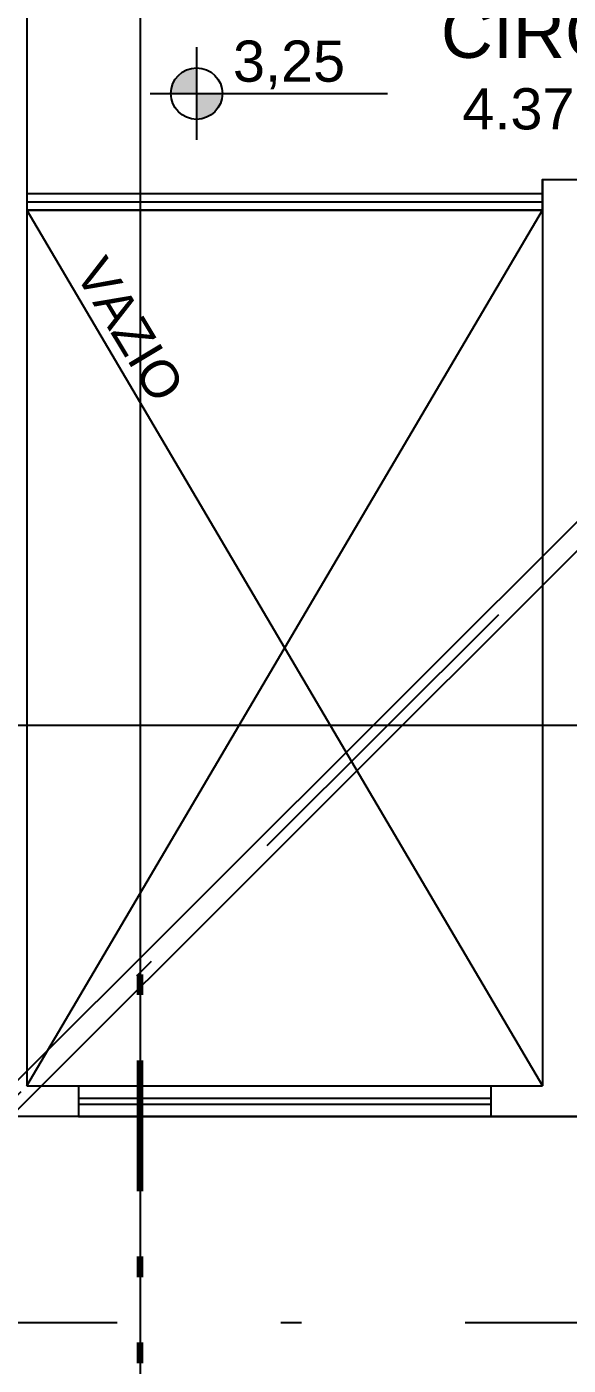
# Model space of a CAD drawing. Header units: metres. Extents: x 47642 to 47999, y 23306 to 23541.
# Drawn here: x 47830.62 to 47833.24, y 23398.81 to 23405.3 of the extents above; entities that cross this region are included whole.
import ezdxf
from ezdxf.enums import TextEntityAlignment as Align

# ---------------------------------------------------------------- set-up
doc = ezdxf.new("R2010")
doc.units = ezdxf.units.M
doc.header["$LTSCALE"] = 0.25
doc.header["$PDMODE"] = 96
doc.linetypes.add('DASHDOT2', pattern=[12.7, 6.35, -3.175, 0, -3.175])
doc.linetypes.add('DIVIDEX2', pattern=[63.5, 25.4, -12.7, 0, -12.7, 0, -12.7])
doc.layers.add('ARQ_0', color=7, linetype='Continuous', true_color=0xff7400, plot=False)
doc.layers.add('ARQ_0_AREAS', color=7, linetype='Continuous', true_color=0x5a1694, plot=False)
for name, color, linetype in [('ARQ_ALV CT', 4, 'Continuous'), ('ARQ_ESQ CT', 30, 'Continuous'), ('ARQ_GRADIL', 2, 'Continuous'), ('ARQ_PISO 01', 1, 'Continuous'), ('ARQ_PROJ SUP', 1, 'DASHDOT2'), ('ARQ_TXT 01', 1, 'Continuous'), ('SIMB_01', 1, 'Continuous'), ('SIMB_PREENCHIMENTO', 253, 'Continuous'), ('SIMB_TXT', 1, 'Continuous')]:
    doc.layers.add(name, color=color, linetype=linetype)
doc.layers.add('ARQ_COTA_AZUL', color=5, linetype='Continuous', lineweight=20, true_color=0x0000ff)
doc.layers.add('SIMB_LCT', color=252, linetype='DIVIDEX2', lineweight=100)
doc.styles.add('Annot_1.8mm', font='arial.ttf', dxfattribs={"height": 1.8})
doc.styles.add('Annot_2.0mm', font='arial.ttf', dxfattribs={"height": 2})
doc.styles.add('Annot_2.5mm', font='arial.ttf', dxfattribs={"height": 2.5})
doc.styles.add('cota', font='arial.ttf')
doc.styles.add('SIMB', font='arial.ttf')
doc.dimstyles.new('Info 01 - annot', dxfattribs={"dimtxt": 2, "dimasz": 3, "dimexe": 1, "dimexo": 1, "dimgap": 1, "dimtad": 1, "dimzin": 4, "dimtxsty": 'cota', "dimblk": 'DOTSMALL', "dimcen": 2, "dimdle": 1, "dimclrd": 256, "dimclre": 256, "dimclrt": 1, "dimazin": 2, "dimtfac": 0.09, "dimtix": 1, "dimtmove": 2, "dimatfit": 2, "dimfxl": 5, "dimfxlon": 1, "dimtolj": 1, "dimtzin": 4, "dimlwd": -1, "dimarcsym": 1})

# ---------------------------------------------------------------- blocks, each defined once
blk = doc.blocks.new('nivel_PB_A_D')
at = {"layer": 'SIMB_PREENCHIMENTO', "transparency": 33554587}
h = blk.add_hatch(color=256, dxfattribs=at)
h.dxf.hatch_style = 1
h.paths.add_polyline_path([(-2.220446049250313e-16, 1.25, 0.414213562373095), (-1.25, 6.883382752675971e-16), (-3.885780586188048e-16, 6.328271240363392e-16)])
h.paths.add_polyline_path([(1.25, 5.218048215738236e-16), (-3.885780586188048e-16, 6.328271240363392e-16), (-4.440892098500626e-16, -1.25, 0.4142135623730951)])
at = {"layer": 'SIMB_01'}
for p, q in [((-2.220446049250305e-17, 2.25), (-4.218847493575595e-16, -2.25)), ((-2.25, 6.994405055138485e-16), (9.25, 1.887379141862766e-16))]:
    blk.add_line(p, q, dxfattribs=at)
blk.add_circle((-2.220446049250313e-16, 4.107825191113079e-16), 1.25, dxfattribs=at)
at = {"layer": 'SIMB_TXT', "style": 'SIMB'}
blk.add_attdef('00,00', (1.762930606121714, 0.5763658956175277), '', height=2, dxfattribs=at)
blk = doc.blocks.new('*U69')
at = {"layer": 'SIMB_PREENCHIMENTO', "transparency": 33554587}
h = blk.add_hatch(color=256, dxfattribs=at)
h.dxf.hatch_style = 1
h.paths.add_polyline_path([(-8.881784197001252e-16, 8.483368031832322), (-4.151591235287846, 4.331776796544477, -0.40182742204384), (4.151591235287825, 4.331776796544499)])
h = blk.add_hatch(color=256, dxfattribs=at)
h.dxf.hatch_style = 1
h.paths.add_polyline_path([(-4.331776796544433, 4.151591235287893), (-8.483368031832326, 8.881784197001252e-16), (-6, 6.661338147750939e-16, -0.1933989078512697)])
h = blk.add_hatch(color=256, dxfattribs=at)
h.dxf.hatch_style = 1
h.paths.add_polyline_path([(4.331776796544499, 4.151591235287825, -0.1933989078512657), (6, 0), (8.483368031832326, 0)])
at = {"layer": 'SIMB_01'}
for p, q in [((-8.483368031832326, 3.608224830031759e-16), (-3.552713678800501e-15, 8.48336803183232)), ((8.483368031832324, -1.387778780781446e-17), (1.77635683940025e-15, 8.48336803183232)), ((-7.925378083367571e-13, -6), (7.925378083367638e-13, 6)), ((-6, 7.347880794884119e-16), (-8.483368031832326, 7.347880794884119e-16)), ((6, 0), (8.483368031832324, 0))]:
    blk.add_line(p, q, dxfattribs=at)
blk.add_circle((0, 0), 6, dxfattribs=at)
at = {"layer": 'SIMB_LCT'}
blk.add_line((-6.000000000000007, 0), (-54.4833680318323, -4.332535847286572e-17), dxfattribs=at)
at = {"layer": 'SIMB_TXT', "style": 'SIMB'}
for tag, height, p in [('000', 3.5, (-2.250000000000004, 2.964406804620507e-13)), ('999', 2, (2.525348218647196, -3.333412896952739e-13))]:
    blk.add_attdef(tag, text='', height=height, rotation=89.99999999999244, dxfattribs=at).set_placement(p, align=Align.MIDDLE_CENTER)
blk = doc.blocks.new('_DotSmall')
at = {"color": 0, "linetype": 'ByBlock', "const_width": 0.5}
blk.add_lwpolyline([(-0.0625, 0, 1), (0.0625, 0, 1)], format="xyb", close=True, dxfattribs=at)
blk = doc.blocks.new('*D192')
at = {"layer": 'ARQ_COTA_AZUL', "lineweight": -2, "transparency": 16777216}
for p, q in [((0.1500000001105946, -1.301121779302775), (0.1500000001105946, -1.901121779302775)), ((2.649999999965075, -1.301121779302775), (2.649999999965075, -1.901121779302775))]:
    blk.add_line(p, q, dxfattribs=at)
at = {"layer": 'ARQ_COTA_AZUL', "transparency": 16777216}
blk.add_line((0.05000000011059455, -1.801121779302775), (2.749999999965075, -1.801121779302775), dxfattribs=at)
at = {"layer": 'Defpoints', "color": 0, "transparency": 16777216}
for p in [(0.1500000001105946, 0.1500000001178705), (2.649999999965075, 0.1500000000014552), (2.649999999965075, -1.801121779302775)]:
    blk.add_point(p, dxfattribs=at)
at = {"layer": 'ARQ_COTA_AZUL', "transparency": 16777216, "xscale": 0.3, "yscale": 0.3, "zscale": 0.3, "rotation": 180}
blk.add_blockref('_DotSmall', (0.1500000001105946, -1.801121779302775), dxfattribs=at)
at = {"layer": 'ARQ_COTA_AZUL', "transparency": 16777216, "xscale": 0.3, "yscale": 0.3, "zscale": 0.3}
blk.add_blockref('_DotSmall', (2.649999999965075, -1.801121779302775), dxfattribs=at)
at = {"layer": 'ARQ_COTA_AZUL', "color": 1, "transparency": 16777216, "insert": (1.400000000037835, -1.581021779302775), "char_height": 0.2, "attachment_point": 5, "style": 'cota'}
blk.add_mtext('\\A1;2,50', dxfattribs=at)
blk = doc.blocks.new('*D185')
at = {"layer": 'ARQ_COTA_AZUL', "lineweight": -2, "transparency": 16777216}
for p, q in [((2.649999999965075, -1.301121779302775), (2.649999999965075, -1.901121779302775)), ((2.800000000053842, -1.301121779302775), (2.800000000053842, -1.901121779302775))]:
    blk.add_line(p, q, dxfattribs=at)
at = {"layer": 'ARQ_COTA_AZUL', "transparency": 16777216}
blk.add_line((2.549999999965075, -1.801121779302775), (2.900000000053842, -1.801121779302775), dxfattribs=at)
at = {"layer": 'Defpoints', "color": 0, "transparency": 16777216}
for p in [(2.649999999965075, 0.1500000000014552), (2.800000000053842, 0.1500000000014552), (2.800000000053842, -1.801121779302775)]:
    blk.add_point(p, dxfattribs=at)
at = {"layer": 'ARQ_COTA_AZUL', "transparency": 16777216, "xscale": 0.3, "yscale": 0.3, "zscale": 0.3}
blk.add_blockref('_DotSmall', (2.649999999965075, -1.801121779302775), dxfattribs=at)
at = {"layer": 'ARQ_COTA_AZUL', "transparency": 16777216, "xscale": 0.3, "yscale": 0.3, "zscale": 0.3, "rotation": 180}
blk.add_blockref('_DotSmall', (2.800000000053842, -1.801121779302775), dxfattribs=at)
at = {"layer": 'ARQ_COTA_AZUL', "color": 1, "transparency": 16777216, "insert": (2.725000000009459, -1.581021779302775), "char_height": 0.2, "attachment_point": 5, "style": 'cota'}
blk.add_mtext('\\A1;,15', dxfattribs=at)
blk = doc.blocks.new('*D179')
at = {"layer": 'ARQ_COTA_AZUL', "lineweight": -2, "transparency": 16777216}
for p, q in [((2.800000000053842, -1.301121779302775), (2.800000000053842, -1.901121779302775)), ((4.150000000045111, -1.301121779302775), (4.150000000045111, -1.901121779302775))]:
    blk.add_line(p, q, dxfattribs=at)
at = {"layer": 'ARQ_COTA_AZUL', "transparency": 16777216}
blk.add_line((2.700000000053842, -1.801121779302775), (4.250000000045111, -1.801121779302775), dxfattribs=at)
at = {"layer": 'Defpoints', "color": 0, "transparency": 16777216}
for p in [(2.800000000053842, 0.1500000000014552), (4.150000000045111, 0.1500000000014552), (4.150000000045111, -1.801121779302775)]:
    blk.add_point(p, dxfattribs=at)
at = {"layer": 'ARQ_COTA_AZUL', "transparency": 16777216, "xscale": 0.3, "yscale": 0.3, "zscale": 0.3, "rotation": 180}
blk.add_blockref('_DotSmall', (2.800000000053842, -1.801121779302775), dxfattribs=at)
at = {"layer": 'ARQ_COTA_AZUL', "transparency": 16777216, "xscale": 0.3, "yscale": 0.3, "zscale": 0.3}
blk.add_blockref('_DotSmall', (4.150000000045111, -1.801121779302775), dxfattribs=at)
at = {"layer": 'ARQ_COTA_AZUL', "color": 1, "transparency": 16777216, "insert": (3.475000000049477, -1.581021779302775), "char_height": 0.2, "attachment_point": 5, "style": 'cota'}
blk.add_mtext('\\A1;1,35', dxfattribs=at)
blk = doc.blocks.new('*D206')
at = {"layer": 'ARQ_COTA_AZUL', "lineweight": -2, "transparency": 16777216}
for p, q in [((-3.637978807091713e-11, -1.301121779302775), (-3.637978807091713e-11, -1.901121779302775)), ((0.1500000001105946, -1.301121779302775), (0.1500000001105946, -1.901121779302775))]:
    blk.add_line(p, q, dxfattribs=at)
at = {"layer": 'ARQ_COTA_AZUL', "transparency": 16777216}
blk.add_line((0.2500000001105945, -1.801121779302775), (-0.1000000000363798, -1.801121779302775), dxfattribs=at)
at = {"layer": 'Defpoints', "color": 0, "transparency": 16777216}
for p in [(0.1500000001105946, 0.1500000001178705), (-3.637978807091713e-11, 7.275957614183426e-12), (-3.637978807091713e-11, -1.801121779302775)]:
    blk.add_point(p, dxfattribs=at)
at = {"layer": 'ARQ_COTA_AZUL', "transparency": 16777216, "xscale": 0.3, "yscale": 0.3, "zscale": 0.3}
blk.add_blockref('_DotSmall', (-3.637978807091713e-11, -1.801121779302775), dxfattribs=at)
at = {"layer": 'ARQ_COTA_AZUL', "transparency": 16777216, "xscale": 0.3, "yscale": 0.3, "zscale": 0.3, "rotation": 180}
blk.add_blockref('_DotSmall', (0.1500000001105946, -1.801121779302775), dxfattribs=at)
at = {"layer": 'ARQ_COTA_AZUL', "color": 1, "transparency": 16777216, "insert": (0.07500000003710738, -1.581021779302775), "char_height": 0.2, "attachment_point": 5, "style": 'cota'}
blk.add_mtext('\\A1;,15', dxfattribs=at)
blk = doc.blocks.new('Pav_sup')
at = {"layer": 'ARQ_0'}
for p, q in [((0.6999999999898137, 12.73878723156304), (0.6999999999898137, -3.688507280308841)), ((-7.696299796305539, 1.900000000008731), (12.11646633615601, 1.900000000008731))]:
    blk.add_line(p, q, dxfattribs=at)
at = {"layer": 'ARQ_0_AREAS'}
for points in [[(-3.637978807091713e-11, 8.949999999989814), (8.950000000040745, 8.949999999989814), (8.950000000040745, 0), (-3.637978807091713e-11, 7.275957614183426e-12)], [(-3.637978807091713e-11, 8.950000000018917), (8.950000000040745, 8.950000000011642), (8.950000000040745, -5.820766091346741e-11), (-3.637978807091713e-11, -5.820766091346741e-11)], [(0.1500000000523869, 4.399999999994179), (2.650000000081491, 4.399999999986903), (2.650000000088767, 4.549999999981083), (4.150000000045111, 4.549999999981083), (4.150000000045111, 5.549999999981083), (0.1500000000596629, 5.549999999981083)]]:
    blk.add_lwpolyline(points, close=True, dxfattribs=at)
at = {"layer": 'ARQ_ALV CT'}
for p, q in [((0.1500000000669388, 8.949999999989814), (0.1500000000451109, 0.1500000000014552)), ((2.650000000088767, 4.549999999981083), (2.900000000045111, 4.549999999981083)), ((2.650000000088767, 4.549999999981083), (2.649999999965075, 0.1500000000014552)), ((0.1500000000451109, 0.1500000000014552), (0.4000000000596629, 0.1500000000014552)), ((0.4000000000523869, 0.1499999999941792), (0.4000000000596629, 0)), ((2.400000000052387, 0.1500000000014552), (2.400000000059663, 0)), ((2.400000000059663, 0.1500000000014552), (2.649999999957799, 0.1500000000014552)), ((0.4000000000596629, 0), (0, 0)), ((2.400000000066939, 0), (2.975000000042201, 7.275957614183426e-12))]:
    blk.add_line(p, q, dxfattribs=at)
at = {"layer": 'ARQ_ESQ CT'}
for p, q in [((0.4000000000523869, 0.08999999999650754), (2.400000000052387, 0.0900000000037835)), ((0.4000000000596629, 0.05999999999767169), (2.400000000066939, 0.06000000000494765))]:
    blk.add_line(p, q, dxfattribs=at)
at = {"layer": 'ARQ_GRADIL'}
for p, q in [((2.650000000081491, 4.47999999998865), (0.1500000000523869, 4.479999999995925)), ((2.650000000081491, 4.439999999987776), (0.1500000000523869, 4.439999999995052))]:
    blk.add_line(p, q, dxfattribs=at)
at = {"layer": 'ARQ_PISO 01'}
for p, q in [((2.650000000081491, 4.399999999986903), (0.1500000000523869, 4.399999999994179)), ((0.4000000000523869, 0.1499999999941792), (2.400000000052387, 0.1500000000014552)), ((0.4000000000596629, 0), (2.400000000066939, 0))]:
    blk.add_line(p, q, dxfattribs=at)
at = {"layer": 'ARQ_PROJ SUP'}
blk.add_line((-1.000000000007276, -1), (9.949999999982538, 9.949999999982538), dxfattribs=at)
blk.add_lwpolyline([(-1.000000000007276, -1), (9.949999999982538, -1), (9.949999999982538, 9.949999999982538), (-1.000000000007276, 9.949999999989814)], close=True, dxfattribs=at)
at = {"layer": 'SIMB_01'}
for p, q in [((0.1500000000451109, 0.1500000000014552), (2.650000000081491, 4.399999999986903)), ((0.1500000000523869, 4.399999999994179), (2.649999999965075, 0.1500000000014552))]:
    blk.add_line(p, q, dxfattribs=at)
at = {"xscale": 0.1, "yscale": 0.1, "zscale": 0.1, "rotation": 269.9999999999999}
blk.add_blockref('*U69', (0.6999999999898137, -4.536844083489996), dxfattribs=at).add_auto_attribs({'999': '-', '000': 'A'})
at = {"layer": 'ARQ_0_AREAS', "xscale": 0.1, "yscale": 0.1, "zscale": 0.1}
blk.add_blockref('nivel_PB_A_D', (0.9732948358141584, 4.966552542660793), dxfattribs=at).add_auto_attribs({'00,00': '3,25'})
at = {"layer": 'ARQ_TXT 01', "attachment_point": 1}
for s, insert, char_height, width, style in [('CIRC.', (2.157597475088551, 5.389954580561607), 0.25, 2.410829766820825, 'Annot_2.5mm'), ('4.37 m²', (2.26191652718262, 4.992742677088245), 0.2, 1.109399875364034, 'Annot_2.0mm')]:
    blk.add_mtext(s, dxfattribs=dict(at, insert=insert, char_height=char_height, width=width, style=style))
at = {"layer": 'ARQ_TXT 01', "insert": (0.5332416486053262, 4.190239862153248), "char_height": 0.18, "width": 0.5691418983260519, "attachment_point": 1, "rotation": 301.06516488572595, "style": 'Annot_1.8mm'}
blk.add_mtext('VAZIO', dxfattribs=at)
at = {"layer": 'ARQ_COTA_AZUL'}
for base, p1, p2, picture, middle in [((-3.637978807091713e-11, -1.801121779302775), (0.1500000001105946, 0.1500000001178705), (-3.637978807091713e-11, 7.275957614183426e-12), '*D206', (0.07500000003710738, -1.581021779302775)), ((2.649999999965075, -1.801121779302775), (0.1500000001105946, 0.1500000001178705), (2.649999999965075, 0.1500000000014552), '*D192', (1.400000000037835, -1.581021779302775)), ((2.800000000053842, -1.801121779302775), (2.649999999965075, 0.1500000000014552), (2.800000000053842, 0.1500000000014552), '*D185', (2.725000000009459, -1.581021779302775)), ((4.150000000045111, -1.801121779302775), (2.800000000053842, 0.1500000000014552), (4.150000000045111, 0.1500000000014552), '*D179', (3.475000000049477, -1.581021779302775))]:
    dim = blk.add_linear_dim(base=base, p1=p1, p2=p2, dimstyle='Info 01 - annot', override={"dimscale": 0}, dxfattribs=at)
    dim.commit()
    dim.dimension.update_dxf_attribs({"geometry": picture, "text_midpoint": middle})

msp = doc.modelspace()

# ---------------------------------------------------------------- linework, layer by layer
for p, q in [((47829.43347365038, 23399.04817841338), (47834.90847365037, 23404.52317841337)), ((47829.5041843285, 23398.97746773526), (47834.97918432849, 23404.45246773525))]:
    msp.add_line(p, q)

# ---------------------------------------------------------------- block references
msp.add_blockref('Pav_sup', (47830.46882898945, 23400.01282307432))

doc.saveas('drawing.dxf')
